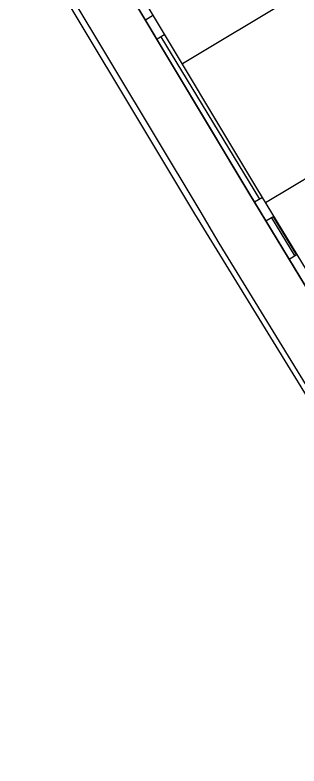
# Model space of a CAD drawing. Header units: millimetres. Extents: x 441061 to 442903, y 4515148 to 4515613.
# Drawn here: x 442595.083 to 442596.035, y 4515543.479 to 4515545.999 of the extents above; entities that cross this region are included whole.
import ezdxf

# ---------------------------------------------------------------- set-up
doc = ezdxf.new("R2010")
doc.units = ezdxf.units.MM
doc.linetypes.add('CONTINUA', pattern=[0])
doc.layers.add('01_piscinas', color=254, linetype='Continuous')

# ---------------------------------------------------------------- blocks, each defined once
blk = doc.blocks.new('A$C21391103')
at = {"layer": '01_piscinas'}
for p, q in [((82.132, 44.181), (77.409, 52.081)), ((82.346, 44.31), (77.687, 52.102)), ((84.457, 50.112), (80.351, 47.646)), ((79.579, 48.951), (79.365, 48.823)), ((79.881, 48.433), (79.674, 48.308)), ((79.778, 48.371), (82.421, 44.016, 0)), ((86.697, 46.382), (82.586, 43.914)), ((84.655, 40.024), (82.132, 44.181)), ((84.804, 40.26), (82.346, 44.31)), ((82.497, 44.062, 0), (82.283, 43.932)), ((82.808, 43.549, 0), (82.594, 43.419)), ((82.744, 43.51, 0), (83.367, 42.484, 0)), ((82.787, 43.536, 0), (83.409, 42.51, 0)), ((83.431, 42.523, 0), (83.217, 42.393))]:
    blk.add_line(p, q, dxfattribs=at)
for points in [[(166.076, 66.045, 0.03043), (157.218, 62.158, 0.013419), (148.326, 57.384), (142.36, 54.056), (130.579, 47.579), (126.601, 45.387), (122.637, 43.149), (118.211, 40.705), (110.241, 36.318), (109.334, 35.848), (105.845, 33.878), (104.048, 32.881), (98.72, 29.96, -0.121125), (94.799, 28.827, -0.140664), (90.771, 29.587, -0.142395), (87.056, 33.033), (85.813, 35.14), (83.779, 38.584), (80.683, 43.615), (75.946, 51.534), (71.318, 59.2)], [(71.452, 59.323), (76.078, 51.6), (80.817, 43.699), (81.328, 42.831), (83.917, 38.616), (85.523, 35.927), (86.033, 35.052), (87.185, 33.12, 0.142823), (90.88, 29.726, 0.145776), (94.782, 29.007, 0.118442), (98.631, 30.087), (103.937, 33.017), (105.783, 34.018), (106.632, 34.488), (109.258, 35.961), (110.157, 36.462), (118.139, 40.88), (122.539, 43.301), (123.443, 43.779), (126.538, 45.515), (130.542, 47.716)], [(72.33, 60.552), (77.116, 52.571), (82.132, 44.181), (85.199, 39.128), (87.238, 35.726), (87.993, 34.468, 0.146839), (91.113, 31.16, 0.183488), (95.987, 30.523, 0.071368), (98.288, 31.43), (98.59, 31.594), (102.873, 34.009), (109.884, 37.893), (117.302, 41.974), (125.728, 46.639), (131.083, 49.607), (141.606, 55.414), (148.605, 59.287, -0.013397), (157.973, 64.262, -0.04126), (171.807, 69.634, -0.013987)]]:
    blk.add_lwpolyline(points, format="xyb", dxfattribs=at)

msp = doc.modelspace()

# ---------------------------------------------------------------- linework, layer by layer
at = {"layer": '01_piscinas'}
for points in [[(442594.641, 4515547.4486), (442595.2393, 4515546.451), (442595.8663, 4515545.4022), (442596.2497, 4515544.7706), (442596.5045, 4515544.3454), (442596.5989, 4515544.1881, 0.146839), (442596.9889, 4515543.7746, 0.183488), (442597.5982, 4515543.695, 0.071368), (442597.8858, 4515543.8084), (442597.9235, 4515543.8289), (442598.4589, 4515544.1307), (442599.3353, 4515544.6162), (442600.2625, 4515545.1264), (442601.3158, 4515545.7095), (442601.9852, 4515546.0805), (442603.3005, 4515546.8064), (442604.1754, 4515547.2905, -0.013397), (442605.3464, 4515547.9124, -0.04126), (442607.0757, 4515548.5839, -0.013987)], [(442606.3593, 4515548.1352, 0.03043), (442605.252, 4515547.6494, 0.013419), (442604.1405, 4515547.0526), (442603.3948, 4515546.6366), (442601.9222, 4515545.827), (442601.4249, 4515545.553), (442600.9294, 4515545.2732), (442600.3762, 4515544.9677), (442599.3799, 4515544.4194), (442599.2665, 4515544.3606), (442598.8304, 4515544.1144), (442598.6058, 4515543.9897), (442597.9398, 4515543.6246, -0.121125), (442597.4497, 4515543.483, -0.140664), (442596.9462, 4515543.578, -0.142395), (442596.4818, 4515544.0087), (442596.3264, 4515544.2721), (442596.0722, 4515544.7026), (442595.6852, 4515545.3315), (442595.093, 4515546.3214), (442594.5145, 4515547.2796)], [(442594.5313, 4515547.295), (442595.1095, 4515546.3296), (442595.7019, 4515545.342), (442595.7658, 4515545.2335), (442596.0894, 4515544.7066), (442596.2902, 4515544.3705), (442596.3539, 4515544.2611), (442596.4979, 4515544.0196, 0.142823), (442596.9598, 4515543.5954, 0.145776), (442597.4475, 4515543.5055, 0.118442), (442597.9287, 4515543.6405), (442598.5919, 4515544.0067), (442598.8227, 4515544.1319), (442598.9288, 4515544.1906), (442599.257, 4515544.3747), (442599.3694, 4515544.4374), (442600.3672, 4515544.9896), (442600.9172, 4515545.2922), (442601.0302, 4515545.352), (442601.417, 4515545.569), (442601.9175, 4515545.8441)]]:
    msp.add_lwpolyline(points, format="xyb", dxfattribs=at)

# ---------------------------------------------------------------- block references
at = {"layer": '01_piscinas', "color": 6, "linetype": 'CONTINUA', "xscale": 0.125, "yscale": 0.125, "zscale": 0.125}
msp.add_blockref('A$C21391103', (442585.5998, 4515539.8796), dxfattribs=at)

doc.saveas('drawing.dxf')
